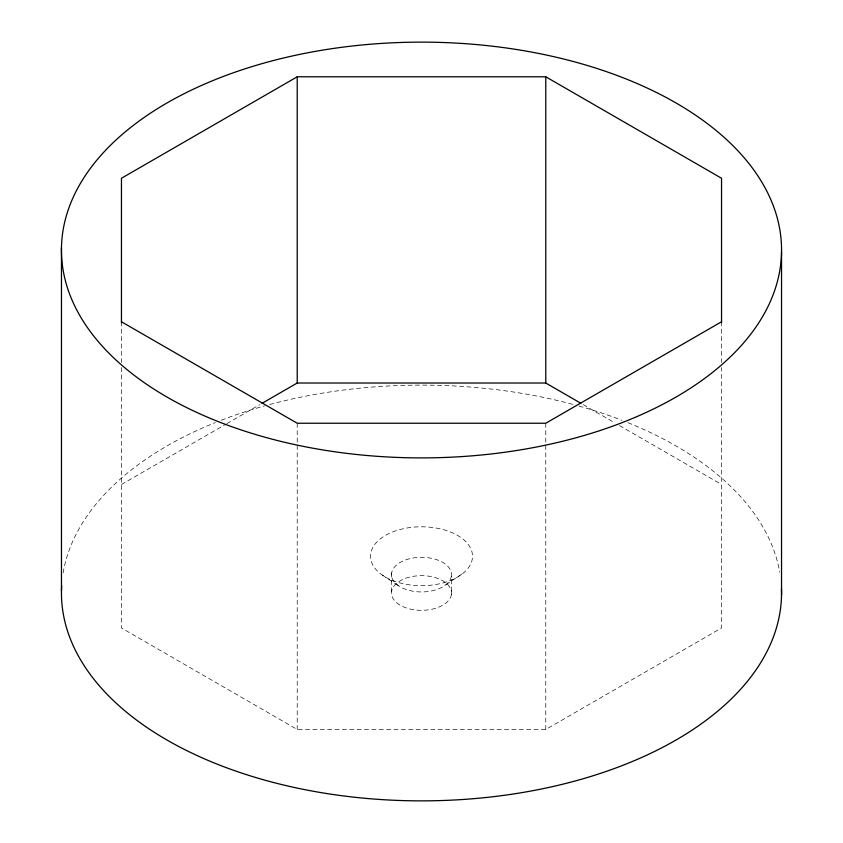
<?xml version="1.0" encoding="UTF-8"?>
<svg xmlns="http://www.w3.org/2000/svg" width="843" height="843" viewBox="0 0 843 843"><rect width="100%" height="100%" fill="white"/><g stroke="black" fill="none" stroke-linecap="round" stroke-linejoin="round"><path stroke-width="0.63" stroke-dasharray="4.21 3.16" d="M445.989 584.631L463.123 573.261M121.455 484.493L225.776 424.261M226.915 423.607L259.802 404.619M121.455 367.516L121.455 627.993L297.221 729.469L545.779 729.469L721.545 627.993L721.545 367.516M583.198 404.619L614.947 422.944M619.489 425.567L721.545 484.493M382.248 575.052L398.412 585.674M721.545 321.763L721.545 362.511M545.779 423.239L545.779 729.469M451.374 576.222A30 17.324 0 0 1 404.155 588.751A30 17.324 0 0 1 408.96 558.877A30 17.324 0 0 1 451.374 576.222L451.374 594.589A30 17.324 0 0 1 404.155 607.129A30 17.324 0 0 1 408.96 577.255A30 17.324 0 0 1 451.374 594.589M391.626 573.008L391.626 591.386M297.221 423.239L297.221 729.469M121.455 321.763L121.455 362.511M63.13 572.913A360.045 207.873 0 0 1 215.302 422.585M221.287 420.214A360.045 207.873 0 0 1 264.554 405.904M269.602 404.524A360.045 207.873 0 0 1 573.914 404.661M578.962 406.052A360.045 207.873 0 0 1 621.955 420.309M627.951 422.68A360.045 207.873 0 0 1 779.733 572.155M392.016 580.269A51.012 29.452 0 0 0 472.291 558.962A51.012 29.452 0 0 0 400.193 529.488A51.012 29.452 0 0 0 392.016 580.269"/><path stroke-width="1.26" d="M721.545 322.827L721.545 178.263L545.779 76.787L297.221 76.787L121.455 178.263L121.455 322.827M262.068 403.312L297.221 383.017L545.779 383.017L580.932 403.312M721.545 321.763L545.779 423.239L297.221 423.239L121.455 321.763M781.535 252.194A360.045 207.873 0 0 1 238.211 428.939A360.045 207.873 0 0 1 244.755 68.905A360.045 207.873 0 0 1 781.535 252.194L781.535 595.169M545.779 76.787L545.779 383.017M297.221 76.787L297.221 383.017M61.465 247.831L61.465 590.806M781.472 588.772A360.045 207.873 0 0 1 418.834 800.861A360.045 207.873 0 0 1 61.676 585.695"/></g></svg>
